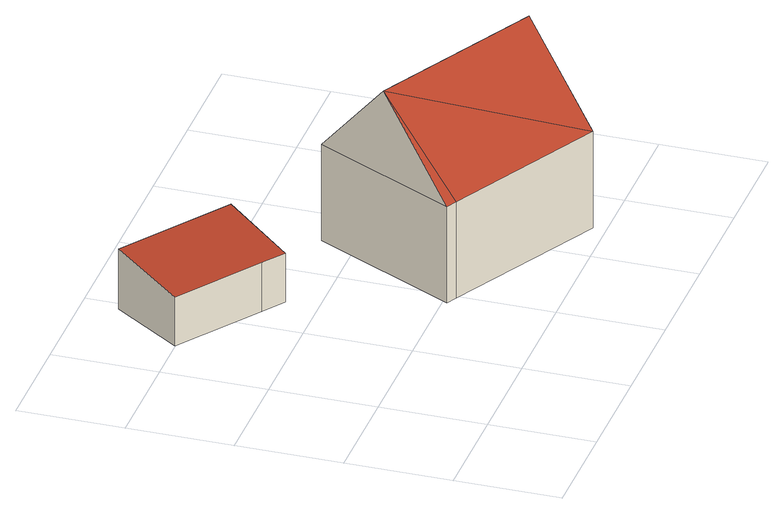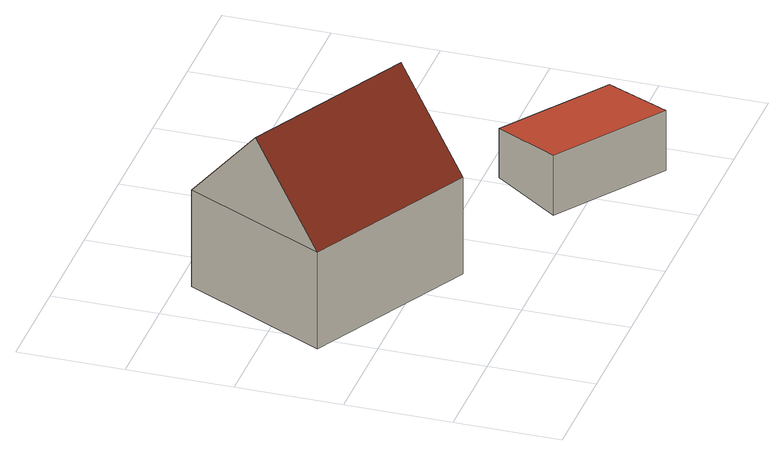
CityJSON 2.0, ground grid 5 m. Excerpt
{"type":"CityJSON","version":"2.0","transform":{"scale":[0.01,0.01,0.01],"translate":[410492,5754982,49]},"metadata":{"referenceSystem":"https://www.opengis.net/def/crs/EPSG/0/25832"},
"CityObjects":{
"building1":{"type":"Building","attributes":{"Gemeindeschluessel":"05515000","Geometrietyp2DReferenz":"3000","function":"31001_2000","roofType":"2100","measuredHeight":3.04},"geometry":[{"type":"Solid","lod":"2","boundaries":[[[[0,1,2,3]],[[4,5,1,0]],[[6,7,5,4]],[[8,9,7,6]],[[3,2,9,8]],[[6,4,0,3,8]],[[1,5,7,9,2]]]],"semantics":{"surfaces":[{"type":"WallSurface"},{"type":"RoofSurface"},{"type":"GroundSurface"}],"values":[[0,0,0,0,0,1,2]]}}]},
"building2":{"type":"Building","attributes":{"Gemeindeschluessel":"05515000","Geometrietyp2DReferenz":"3000","function":"31001_1000","roofType":"5000","measuredHeight":9.17},"address":[{"country":"Germany","locality":"Münster","thoroughfareNumber":"227","thoroughfareName":"Hofkamp"}],"geometry":[{"type":"Solid","lod":"2","boundaries":[[[[10,11,12,13]],[[14,15,11,10]],[[16,17,15,14]],[[18,19,17,16]],[[13,12,19,18]],[[18,16,20,21]],[[13,21,20]],[[10,13,20]],[[20,14,10]],[[14,20,16]],[[18,21,13]],[[11,15,17,19,12]]]],"semantics":{"surfaces":[{"type":"WallSurface"},{"type":"RoofSurface"},{"type":"GroundSurface"}],"values":[[0,0,0,0,0,1,1,1,1,0,0,2]]}}]}
},
"vertices":[
[319,1789,463],[319,1789,158],[90,1458,158],[90,1458,406],[831,1435,463],[831,1435,158],[593,1110,406],[593,1110,158],[486,1184,406],[486,1184,158],
[990,453,558],[990,453,69],[1739,64,69],[1739,64,558],[938,480,558],[938,480,69],[1282,1163,558],[1282,1163,69],[2082,748,558],[2082,748,69],[1112,826,986],[1913,411,986]
]}
